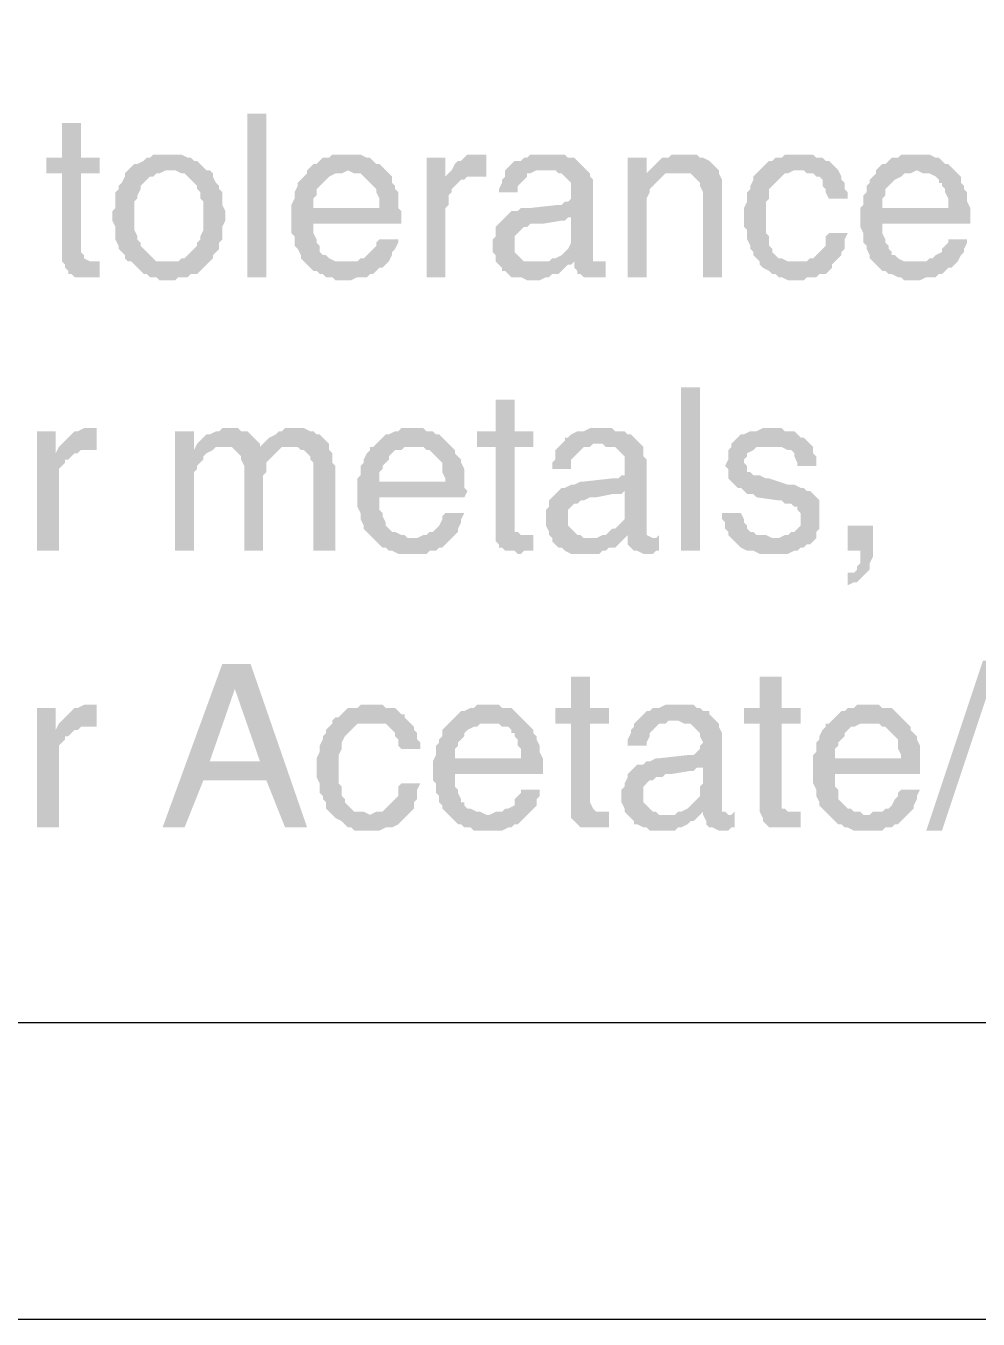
# Model space of a CAD drawing. Header units: millimetres. Extents: x 1186 to 2336, y 1181 to 1549.
# Drawn here: x 2249.7 to 2263.37, y 1251.84 to 1270.4 of the extents above; entities that cross this region are included whole.
import ezdxf

# ---------------------------------------------------------------- set-up
doc = ezdxf.new("R2010")
doc.units = ezdxf.units.MM

msp = doc.modelspace()

# ---------------------------------------------------------------- hatches: boundary and pattern name
at = {"transparency": 33554559}
for points in [[(2252.88168, 1266.79137), (2252.88168, 1269.13824), (2253.15248, 1269.13824), (2253.15248, 1266.79137)], [(2250.48968, 1269.00284), (2250.21889, 1269.00284), (2250.21889, 1268.50639), (2249.99322, 1268.50639), (2249.99322, 1268.28073), (2250.21889, 1268.28073), (2250.21889, 1267.01703), (2250.26402, 1266.9719), (2250.26402, 1266.92676), (2250.30915, 1266.88163), (2250.30915, 1266.8365), (2250.35428, 1266.8365), (2250.39941, 1266.79137), (2250.76047, 1266.79137), (2250.76047, 1267.01703), (2250.62508, 1267.01703), (2250.53481, 1267.06216), (2250.53481, 1267.10729), (2250.48968, 1267.15242), (2250.48968, 1268.28073), (2250.76047, 1268.28073), (2250.76047, 1268.50639), (2250.48968, 1268.50639)], [(2251.75338, 1268.55152), (2251.52772, 1268.55152), (2251.48259, 1268.50639), (2251.43745, 1268.50639), (2251.39232, 1268.46126), (2251.30206, 1268.41612), (2251.25693, 1268.41612), (2251.21179, 1268.37099), (2251.16666, 1268.32586), (2251.16666, 1268.32586), (2251.12153, 1268.28073), (2251.12153, 1268.2356), (2251.0764, 1268.14533), (2251.03126, 1268.1002), (2251.03126, 1268.05507), (2250.98613, 1268.00994), (2250.98613, 1267.78427), (2250.941, 1267.73914), (2250.941, 1267.64888), (2250.941, 1267.60375), (2250.98613, 1267.51348), (2250.98613, 1267.33295), (2251.03126, 1267.24269), (2251.03126, 1267.19756), (2251.0764, 1267.15242), (2251.12153, 1267.10729), (2251.12153, 1267.06216), (2251.16666, 1267.01703), (2251.75338, 1267.01703), (2251.57285, 1267.01703), (2251.52772, 1267.06216), (2251.48259, 1267.10729), (2251.43745, 1267.15242), (2251.39232, 1267.19756), (2251.34719, 1267.24269), (2251.34719, 1267.28782), (2251.30206, 1267.33295), (2251.30206, 1267.37808), (2251.25693, 1267.46835), (2251.25693, 1267.87454), (2251.30206, 1267.91967), (2251.30206, 1267.9648), (2251.34719, 1268.05507), (2251.34719, 1268.1002), (2251.39232, 1268.14533), (2251.43745, 1268.19046), (2251.48259, 1268.2356), (2251.52772, 1268.2356), (2251.57285, 1268.28073), (2251.61798, 1268.28073), (2251.70825, 1268.32586), (2252.29497, 1268.32586), (2252.24983, 1268.37099), (2252.2047, 1268.41612), (2252.15957, 1268.46126), (2252.11444, 1268.46126), (2252.0693, 1268.50639), (2252.02417, 1268.50639), (2251.93391, 1268.55152), (2251.84364, 1268.55152)], [(2254.32591, 1268.55152), (2254.10025, 1268.55152), (2254.05512, 1268.50639), (2253.96486, 1268.50639), (2253.91972, 1268.46126), (2253.87459, 1268.41612), (2253.82946, 1268.41612), (2253.78433, 1268.37099), (2253.7392, 1268.32586), (2254.32591, 1268.32586), (2254.41618, 1268.28073), (2254.50644, 1268.28073), (2254.55157, 1268.2356), (2254.59671, 1268.19046), (2254.64184, 1268.14533), (2254.64184, 1268.14533), (2254.68697, 1268.1002), (2254.7321, 1268.05507), (2254.7321, 1268.00994), (2254.77724, 1267.91967), (2254.77724, 1267.78427), (2253.51353, 1267.78427), (2253.51353, 1267.42322), (2253.55867, 1267.37808), (2253.55867, 1267.24269), (2253.6038, 1267.19756), (2253.64893, 1267.10729), (2253.64893, 1267.06216), (2253.69406, 1267.01703), (2253.7392, 1266.9719), (2253.7392, 1266.9719), (2253.78433, 1266.92676), (2253.82946, 1266.88163), (2253.87459, 1266.88163), (2253.91972, 1266.8365), (2253.96486, 1266.8365), (2254.00999, 1266.79137), (2254.10025, 1266.79137), (2254.14538, 1266.74623), (2254.37105, 1266.74623), (2254.46131, 1266.79137), (2254.59671, 1266.79137), (2254.64184, 1266.8365), (2254.68697, 1266.8365), (2254.7321, 1266.88163), (2254.77724, 1266.92676), (2254.82237, 1266.92676), (2254.8675, 1266.9719), (2254.32591, 1267.01703), (2254.14538, 1267.01703), (2254.05512, 1267.06216), (2254.00999, 1267.10729), (2253.96486, 1267.10729), (2253.91972, 1267.15242), (2253.91972, 1267.24269), (2253.87459, 1267.28782), (2253.87459, 1267.33295), (2253.82946, 1267.42322), (2253.82946, 1267.55861), (2255.09316, 1267.55861), (2255.09316, 1267.73914), (2255.04803, 1267.78427), (2255.04803, 1268.00994), (2255.0029, 1268.05507), (2255.0029, 1268.1002), (2254.95776, 1268.14533), (2254.95776, 1268.2356), (2254.91263, 1268.28073), (2254.8675, 1268.32586), (2254.82237, 1268.37099), (2254.77724, 1268.41612), (2254.7321, 1268.41612), (2254.68697, 1268.46126), (2254.64184, 1268.50639), (2254.59671, 1268.50639), (2254.50644, 1268.55152), (2254.41618, 1268.55152)], [(2255.72501, 1268.50639), (2255.45422, 1268.50639), (2255.45422, 1266.79137), (2255.72501, 1266.79137), (2255.72501, 1267.78427), (2255.77014, 1267.82941), (2255.77014, 1267.9648), (2255.81528, 1268.00994), (2255.81528, 1268.05507), (2255.86041, 1268.1002), (2255.90554, 1268.14533), (2255.95067, 1268.19046), (2255.9958, 1268.19046), (2255.72501, 1268.2356)], [(2256.22146, 1268.55152), (2256.04094, 1268.55152), (2255.9958, 1268.50639), (2255.95067, 1268.46126), (2255.90554, 1268.46126), (2255.86041, 1268.41612), (2255.81528, 1268.32586), (2255.81528, 1268.32586), (2255.77014, 1268.28073), (2256.22146, 1268.2356), (2256.31173, 1268.2356), (2256.31173, 1268.55152), (2256.2666, 1268.55152)], [(2257.21437, 1268.55152), (2256.94358, 1268.55152), (2256.89845, 1268.50639), (2256.85332, 1268.50639), (2256.80818, 1268.46126), (2256.71792, 1268.46126), (2256.67279, 1268.41612), (2256.67279, 1268.41612), (2256.62765, 1268.37099), (2256.58252, 1268.32586), (2256.58252, 1268.2356), (2256.53739, 1268.19046), (2256.53739, 1268.14533), (2256.49226, 1268.05507), (2256.49226, 1268.00994), (2256.76305, 1268.00994), (2256.76305, 1268.1002), (2256.80818, 1268.14533), (2256.85332, 1268.19046), (2256.89845, 1268.2356), (2256.89845, 1268.28073), (2256.94358, 1268.28073), (2257.03384, 1268.32586), (2257.75596, 1268.32586), (2257.71083, 1268.37099), (2257.66569, 1268.41612), (2257.62056, 1268.46126), (2257.57543, 1268.50639), (2257.48517, 1268.50639), (2257.44003, 1268.55152), (2257.2595, 1268.55152)], [(2258.61347, 1268.50639), (2258.34268, 1268.50639), (2258.34268, 1266.79137), (2258.61347, 1266.79137), (2258.61347, 1267.73914), (2258.61347, 1267.91967), (2258.6586, 1268.00994), (2258.6586, 1268.05507), (2258.70373, 1268.1002), (2258.74887, 1268.14533), (2258.74887, 1268.14533), (2258.794, 1268.19046), (2258.83913, 1268.2356), (2258.61347, 1268.28073)], [(2259.10992, 1268.55152), (2258.97453, 1268.55152), (2258.92939, 1268.50639), (2258.83913, 1268.50639), (2258.794, 1268.46126), (2258.74887, 1268.41612), (2258.70373, 1268.37099), (2258.6586, 1268.32586), (2258.61347, 1268.28073), (2258.83913, 1268.2356), (2258.88426, 1268.28073), (2259.06479, 1268.28073), (2259.65151, 1268.32586), (2259.60638, 1268.37099), (2259.56125, 1268.41612), (2259.56125, 1268.41612), (2259.51611, 1268.46126), (2259.42585, 1268.50639), (2259.38072, 1268.50639), (2259.33558, 1268.55152), (2259.20019, 1268.55152)], [(2260.77981, 1268.55152), (2260.59929, 1268.55152), (2260.55415, 1268.50639), (2260.46389, 1268.50639), (2260.41876, 1268.46126), (2260.37362, 1268.46126), (2260.32849, 1268.41612), (2260.28336, 1268.37099), (2260.23823, 1268.32586), (2260.87008, 1268.32586), (2260.91521, 1268.28073), (2261.00547, 1268.28073), (2261.05061, 1268.2356), (2261.09574, 1268.2356), (2261.14087, 1268.19046), (2261.14087, 1268.1002), (2261.186, 1268.05507), (2261.186, 1268.00994), (2261.23114, 1267.91967), (2261.50193, 1267.91967), (2261.50193, 1268.00994), (2261.4568, 1268.05507), (2261.4568, 1268.14533), (2261.41166, 1268.19046), (2261.41166, 1268.2356), (2261.36653, 1268.32586), (2261.3214, 1268.37099), (2261.27627, 1268.41612), (2261.27627, 1268.41612), (2261.23114, 1268.46126), (2261.186, 1268.46126), (2261.14087, 1268.50639), (2261.05061, 1268.50639), (2261.00547, 1268.55152), (2260.87008, 1268.55152)], [(2262.49484, 1268.55152), (2262.26918, 1268.55152), (2262.22404, 1268.50639), (2262.13378, 1268.50639), (2262.08865, 1268.46126), (2262.04351, 1268.41612), (2261.99838, 1268.41612), (2261.95325, 1268.37099), (2261.90812, 1268.32586), (2262.49484, 1268.32586), (2262.5851, 1268.28073), (2262.67537, 1268.28073), (2262.76563, 1268.2356), (2262.81076, 1268.19046), (2262.81076, 1268.14533), (2262.85589, 1268.14533), (2262.85589, 1268.1002), (2262.90103, 1268.05507), (2262.90103, 1268.00994), (2262.94616, 1267.91967), (2262.94616, 1267.78427), (2261.68246, 1267.78427), (2261.68246, 1267.51348), (2261.72759, 1267.42322), (2261.72759, 1267.28782), (2261.77272, 1267.24269), (2261.77272, 1267.19756), (2261.81785, 1267.10729), (2261.81785, 1267.06216), (2261.86299, 1267.01703), (2261.90812, 1266.9719), (2261.90812, 1266.9719), (2261.95325, 1266.92676), (2261.99838, 1266.88163), (2262.04351, 1266.88163), (2262.08865, 1266.8365), (2262.13378, 1266.8365), (2262.22404, 1266.79137), (2262.26918, 1266.79137), (2262.31431, 1266.74623), (2262.53997, 1266.74623), (2262.63023, 1266.79137), (2262.76563, 1266.79137), (2262.81076, 1266.8365), (2262.85589, 1266.8365), (2262.90103, 1266.88163), (2262.94616, 1266.92676), (2262.99129, 1266.92676), (2263.03642, 1266.9719), (2262.49484, 1267.01703), (2262.31431, 1267.01703), (2262.22404, 1267.06216), (2262.17891, 1267.10729), (2262.13378, 1267.10729), (2262.13378, 1267.15242), (2262.08865, 1267.19756), (2262.08865, 1267.24269), (2262.04351, 1267.28782), (2262.04351, 1267.33295), (2261.99838, 1267.42322), (2261.99838, 1267.55861), (2263.26208, 1267.55861), (2263.26208, 1267.78427), (2263.21695, 1267.87454), (2263.21695, 1268.00994), (2263.17182, 1268.05507), (2263.17182, 1268.1002), (2263.12669, 1268.14533), (2263.12669, 1268.2356), (2263.08155, 1268.28073), (2263.03642, 1268.32586), (2262.99129, 1268.37099), (2262.94616, 1268.41612), (2262.90103, 1268.41612), (2262.85589, 1268.46126), (2262.81076, 1268.50639), (2262.76563, 1268.50639), (2262.67537, 1268.55152), (2262.5851, 1268.55152)], [(2252.29497, 1268.32586), (2251.75338, 1268.32586), (2251.84364, 1268.32586), (2251.93391, 1268.28073), (2251.97904, 1268.28073), (2252.02417, 1268.2356), (2252.0693, 1268.19046), (2252.11444, 1268.14533), (2252.15957, 1268.1002), (2252.15957, 1268.05507), (2252.2047, 1268.00994), (2252.2047, 1267.91967), (2252.24983, 1267.87454), (2252.24983, 1267.46835), (2252.2047, 1267.37808), (2252.2047, 1267.33295), (2252.15957, 1267.28782), (2252.15957, 1267.24269), (2252.11444, 1267.19756), (2252.0693, 1267.15242), (2252.02417, 1267.10729), (2251.97904, 1267.06216), (2251.93391, 1267.06216), (2251.88878, 1267.01703), (2251.21179, 1267.01703), (2251.25693, 1266.9719), (2251.30206, 1266.92676), (2251.34719, 1266.88163), (2251.39232, 1266.8365), (2251.43745, 1266.8365), (2251.48259, 1266.79137), (2251.57285, 1266.79137), (2251.61798, 1266.74623), (2251.84364, 1266.74623), (2251.88878, 1266.79137), (2252.02417, 1266.79137), (2252.0693, 1266.8365), (2252.15957, 1266.8365), (2252.2047, 1266.88163), (2252.24983, 1266.92676), (2252.29497, 1266.9719), (2252.3401, 1267.01703), (2252.3401, 1267.01703), (2252.38523, 1267.06216), (2252.38523, 1267.10729), (2252.43036, 1267.15242), (2252.47549, 1267.19756), (2252.47549, 1267.28782), (2252.52063, 1267.33295), (2252.52063, 1267.51348), (2252.56576, 1267.60375), (2252.56576, 1267.64888), (2252.56576, 1267.73914), (2252.52063, 1267.82941), (2252.52063, 1268.00994), (2252.47549, 1268.05507), (2252.47549, 1268.1002), (2252.43036, 1268.14533), (2252.38523, 1268.2356), (2252.38523, 1268.28073), (2252.3401, 1268.32586)], [(2253.7392, 1268.32586), (2253.7392, 1268.28073), (2253.69406, 1268.2356), (2253.64893, 1268.19046), (2253.6038, 1268.14533), (2253.6038, 1268.1002), (2253.55867, 1268.00994), (2253.55867, 1267.91967), (2253.51353, 1267.82941), (2253.51353, 1267.78427), (2253.82946, 1267.78427), (2253.82946, 1267.91967), (2253.87459, 1267.9648), (2253.87459, 1268.05507), (2253.91972, 1268.1002), (2253.96486, 1268.14533), (2253.96486, 1268.14533), (2254.00999, 1268.19046), (2254.05512, 1268.2356), (2254.14538, 1268.28073), (2254.23565, 1268.28073), (2254.32591, 1268.32586)], [(2255.77014, 1268.28073), (2255.72501, 1268.2356), (2255.9958, 1268.19046), (2256.04094, 1268.2356), (2256.22146, 1268.2356)], [(2257.75596, 1268.32586), (2257.16924, 1268.32586), (2257.30464, 1268.32586), (2257.34977, 1268.28073), (2257.3949, 1268.28073), (2257.44003, 1268.2356), (2257.48517, 1268.19046), (2257.5303, 1268.14533), (2257.5303, 1267.91967), (2257.48517, 1267.87454), (2257.44003, 1267.87454), (2257.3949, 1267.82941), (2257.34977, 1267.82941), (2256.94358, 1267.78427), (2256.80818, 1267.78427), (2256.76305, 1267.73914), (2256.67279, 1267.73914), (2256.62765, 1267.69401), (2257.5303, 1267.64888), (2257.5303, 1267.37808), (2257.5303, 1267.28782), (2257.48517, 1267.19756), (2257.44003, 1267.15242), (2257.3949, 1267.10729), (2257.3949, 1267.10729), (2257.30464, 1267.06216), (2257.2595, 1267.06216), (2257.21437, 1267.01703), (2257.03384, 1267.01703), (2256.49226, 1266.9719), (2256.53739, 1266.92676), (2256.53739, 1266.88163), (2256.58252, 1266.88163), (2256.62765, 1266.8365), (2256.67279, 1266.79137), (2256.80818, 1266.79137), (2256.89845, 1266.74623), (2257.07898, 1266.74623), (2257.16924, 1266.79137), (2257.21437, 1266.79137), (2257.2595, 1266.8365), (2257.34977, 1266.8365), (2257.3949, 1266.88163), (2257.44003, 1266.92676), (2257.48517, 1266.9719), (2257.5303, 1266.9719), (2257.57543, 1267.01703), (2257.84622, 1267.01703), (2257.84622, 1268.19046), (2257.80109, 1268.2356), (2257.80109, 1268.28073)], [(2259.65151, 1268.32586), (2259.06479, 1268.28073), (2259.24532, 1268.28073), (2259.29045, 1268.2356), (2259.33558, 1268.19046), (2259.33558, 1268.19046), (2259.38072, 1268.14533), (2259.38072, 1268.1002), (2259.42585, 1268.00994), (2259.42585, 1266.79137), (2259.69664, 1266.79137), (2259.69664, 1268.19046), (2259.65151, 1268.28073)], [(2260.23823, 1268.32586), (2260.1931, 1268.28073), (2260.14796, 1268.2356), (2260.14796, 1268.19046), (2260.10283, 1268.1002), (2260.10283, 1268.05507), (2260.0577, 1268.00994), (2260.0577, 1267.87454), (2260.01257, 1267.78427), (2260.01257, 1267.51348), (2260.0577, 1267.46835), (2260.0577, 1267.33295), (2260.10283, 1267.24269), (2260.10283, 1267.19756), (2260.14796, 1267.15242), (2260.14796, 1267.10729), (2260.1931, 1267.06216), (2260.23823, 1267.01703), (2260.77981, 1267.01703), (2260.64442, 1267.01703), (2260.55415, 1267.06216), (2260.50902, 1267.06216), (2260.46389, 1267.10729), (2260.41876, 1267.15242), (2260.41876, 1267.19756), (2260.37362, 1267.24269), (2260.37362, 1267.37808), (2260.32849, 1267.42322), (2260.32849, 1267.87454), (2260.37362, 1267.91967), (2260.37362, 1268.05507), (2260.41876, 1268.1002), (2260.46389, 1268.14533), (2260.46389, 1268.14533), (2260.50902, 1268.19046), (2260.55415, 1268.2356), (2260.59929, 1268.28073), (2260.64442, 1268.28073), (2260.73468, 1268.32586), (2260.77981, 1268.32586)], [(2261.90812, 1268.32586), (2261.90812, 1268.28073), (2261.86299, 1268.2356), (2261.81785, 1268.19046), (2261.81785, 1268.14533), (2261.77272, 1268.1002), (2261.77272, 1268.00994), (2261.72759, 1267.9648), (2261.72759, 1267.82941), (2261.68246, 1267.78427), (2261.99838, 1267.78427), (2261.99838, 1267.91967), (2262.04351, 1267.9648), (2262.04351, 1268.05507), (2262.08865, 1268.1002), (2262.13378, 1268.14533), (2262.13378, 1268.14533), (2262.17891, 1268.19046), (2262.26918, 1268.2356), (2262.31431, 1268.28073), (2262.40457, 1268.28073), (2262.49484, 1268.32586)], [(2256.62765, 1267.69401), (2256.58252, 1267.64888), (2256.53739, 1267.60375), (2256.53739, 1267.60375), (2256.49226, 1267.55861), (2256.44713, 1267.51348), (2256.44713, 1267.37808), (2256.40199, 1267.33295), (2256.40199, 1267.24269), (2256.40199, 1267.15242), (2256.44713, 1267.10729), (2256.44713, 1267.01703), (2256.49226, 1266.9719), (2257.03384, 1267.01703), (2256.85332, 1267.01703), (2256.80818, 1267.06216), (2256.76305, 1267.10729), (2256.71792, 1267.15242), (2256.71792, 1267.37808), (2256.76305, 1267.42322), (2256.80818, 1267.46835), (2256.85332, 1267.51348), (2256.89845, 1267.51348), (2256.94358, 1267.55861), (2257.12411, 1267.55861), (2257.3949, 1267.60375), (2257.44003, 1267.60375), (2257.48517, 1267.64888), (2257.5303, 1267.64888)], [(2255.04803, 1267.33295), (2254.77724, 1267.33295), (2254.7321, 1267.28782), (2254.7321, 1267.24269), (2254.68697, 1267.19756), (2254.64184, 1267.15242), (2254.59671, 1267.10729), (2254.55157, 1267.06216), (2254.50644, 1267.06216), (2254.46131, 1267.01703), (2254.32591, 1267.01703), (2254.8675, 1266.9719), (2254.91263, 1267.01703), (2254.95776, 1267.10729), (2254.95776, 1267.15242), (2255.0029, 1267.19756), (2255.04803, 1267.28782)], [(2261.50193, 1267.42322), (2261.23114, 1267.42322), (2261.186, 1267.37808), (2261.186, 1267.24269), (2261.14087, 1267.19756), (2261.09574, 1267.15242), (2261.05061, 1267.10729), (2261.00547, 1267.06216), (2260.96034, 1267.06216), (2260.91521, 1267.01703), (2260.23823, 1267.01703), (2260.23823, 1266.9719), (2260.28336, 1266.92676), (2260.37362, 1266.88163), (2260.41876, 1266.8365), (2260.46389, 1266.8365), (2260.50902, 1266.79137), (2260.55415, 1266.79137), (2260.64442, 1266.74623), (2260.87008, 1266.74623), (2260.91521, 1266.79137), (2261.05061, 1266.79137), (2261.09574, 1266.8365), (2261.186, 1266.8365), (2261.23114, 1266.88163), (2261.27627, 1266.92676), (2261.27627, 1266.9719), (2261.3214, 1267.01703), (2261.36653, 1267.06216), (2261.41166, 1267.10729), (2261.41166, 1267.15242), (2261.4568, 1267.19756), (2261.4568, 1267.33295)], [(2263.21695, 1267.33295), (2262.94616, 1267.33295), (2262.94616, 1267.28782), (2262.90103, 1267.24269), (2262.85589, 1267.19756), (2262.85589, 1267.15242), (2262.76563, 1267.10729), (2262.7205, 1267.06216), (2262.67537, 1267.06216), (2262.63023, 1267.01703), (2262.49484, 1267.01703), (2263.03642, 1266.9719), (2263.08155, 1267.01703), (2263.12669, 1267.10729), (2263.17182, 1267.15242), (2263.17182, 1267.19756), (2263.21695, 1267.28782)], [(2258.02675, 1267.01703), (2257.93649, 1267.01703), (2257.57543, 1266.9719), (2257.57543, 1266.92676), (2257.62056, 1266.88163), (2257.62056, 1266.8365), (2257.66569, 1266.8365), (2257.71083, 1266.79137), (2258.02675, 1266.79137)], [(2257.84622, 1267.01703), (2257.57543, 1267.01703), (2257.57543, 1266.9719), (2257.93649, 1267.01703), (2257.93649, 1267.01703)], [(2259.10992, 1262.86487), (2259.10992, 1265.21174), (2259.38072, 1265.21174), (2259.38072, 1262.86487)], [(2256.71792, 1265.03121), (2256.44713, 1265.03121), (2256.44713, 1264.57989), (2256.17633, 1264.57989), (2256.17633, 1264.35423), (2256.44713, 1264.35423), (2256.44713, 1263.00026), (2256.49226, 1262.95513), (2256.49226, 1262.91), (2256.53739, 1262.91), (2256.58252, 1262.86487), (2256.71792, 1262.86487), (2256.76305, 1262.81974), (2256.80818, 1262.81974), (2256.85332, 1262.86487), (2256.98871, 1262.86487), (2256.98871, 1263.09053), (2256.80818, 1263.09053), (2256.76305, 1263.13566), (2256.71792, 1263.13566), (2256.71792, 1264.35423), (2256.98871, 1264.35423), (2256.98871, 1264.57989), (2256.71792, 1264.57989)], [(2250.12862, 1264.57989), (2249.85783, 1264.57989), (2249.85783, 1262.86487), (2250.17375, 1262.86487), (2250.17375, 1264.0383), (2250.21889, 1264.08344), (2250.26402, 1264.12857), (2250.26402, 1264.1737), (2250.30915, 1264.1737), (2250.35428, 1264.21883), (2250.39941, 1264.26396), (2250.12862, 1264.26396)], [(2250.62508, 1264.62502), (2250.53481, 1264.62502), (2250.44455, 1264.57989), (2250.39941, 1264.57989), (2250.35428, 1264.53476), (2250.30915, 1264.48963), (2250.26402, 1264.44449), (2250.21889, 1264.39936), (2250.21889, 1264.39936), (2250.17375, 1264.35423), (2250.62508, 1264.3091), (2250.71534, 1264.3091), (2250.71534, 1264.62502), (2250.67021, 1264.62502)], [(2252.11444, 1264.57989), (2251.84364, 1264.57989), (2251.84364, 1262.86487), (2252.11444, 1262.86487), (2252.11444, 1263.99317), (2252.15957, 1264.0383), (2252.15957, 1264.08344), (2252.2047, 1264.12857), (2252.24983, 1264.1737), (2252.24983, 1264.21883), (2252.29497, 1264.26396), (2252.38523, 1264.3091), (2252.11444, 1264.3091)], [(2252.61089, 1264.62502), (2252.52063, 1264.62502), (2252.47549, 1264.57989), (2252.43036, 1264.57989), (2252.3401, 1264.53476), (2252.29497, 1264.53476), (2252.24983, 1264.48963), (2252.2047, 1264.44449), (2252.15957, 1264.39936), (2252.11444, 1264.3091), (2252.38523, 1264.3091), (2252.43036, 1264.35423), (2252.56576, 1264.35423), (2253.06221, 1264.39936), (2253.01708, 1264.44449), (2252.97195, 1264.48963), (2252.97195, 1264.48963), (2252.92682, 1264.53476), (2252.88168, 1264.57989), (2252.79142, 1264.57989), (2252.74629, 1264.62502), (2252.70116, 1264.62502)], [(2253.55867, 1264.62502), (2253.42327, 1264.62502), (2253.37814, 1264.57989), (2253.33301, 1264.57989), (2253.28787, 1264.53476), (2253.19761, 1264.48963), (2253.15248, 1264.44449), (2253.10734, 1264.39936), (2253.06221, 1264.35423), (2252.65602, 1264.35423), (2252.70116, 1264.3091), (2252.74629, 1264.26396), (2252.74629, 1264.26396), (2252.79142, 1264.21883), (2252.79142, 1264.1737), (2252.83655, 1264.08344), (2252.83655, 1262.86487), (2253.10734, 1262.86487), (2253.10734, 1263.94804), (2253.15248, 1263.99317), (2253.15248, 1264.12857), (2253.19761, 1264.1737), (2253.24274, 1264.21883), (2253.24274, 1264.21883), (2253.28787, 1264.26396), (2253.33301, 1264.3091), (2253.37814, 1264.35423), (2253.51353, 1264.35423), (2254.05512, 1264.39936), (2254.00999, 1264.44449), (2253.96486, 1264.48963), (2253.96486, 1264.48963), (2253.91972, 1264.53476), (2253.87459, 1264.53476), (2253.82946, 1264.57989), (2253.78433, 1264.57989), (2253.69406, 1264.62502), (2253.64893, 1264.62502)], [(2255.27369, 1264.62502), (2255.09316, 1264.62502), (2255.04803, 1264.57989), (2255.0029, 1264.57989), (2254.91263, 1264.53476), (2254.8675, 1264.53476), (2254.82237, 1264.48963), (2254.77724, 1264.44449), (2254.7321, 1264.39936), (2254.68697, 1264.35423), (2255.40909, 1264.35423), (2255.45422, 1264.3091), (2255.49935, 1264.3091), (2255.54448, 1264.26396), (2255.58961, 1264.21883), (2255.58961, 1264.21883), (2255.63475, 1264.1737), (2255.67988, 1264.12857), (2255.67988, 1263.99317), (2255.72501, 1263.90291), (2255.72501, 1263.85778), (2254.77724, 1263.85778), (2254.46131, 1263.81264), (2254.46131, 1263.49672), (2254.50644, 1263.40645), (2254.50644, 1263.31619), (2254.55157, 1263.22592), (2254.55157, 1263.18079), (2254.59671, 1263.13566), (2254.64184, 1263.09053), (2254.68697, 1263.0454), (2254.68697, 1263.0454), (2254.7321, 1263.00026), (2254.77724, 1262.95513), (2254.82237, 1262.91), (2254.8675, 1262.91), (2254.91263, 1262.86487), (2254.95776, 1262.86487), (2255.04803, 1262.81974), (2255.45422, 1262.81974), (2255.49935, 1262.86487), (2255.58961, 1262.86487), (2255.63475, 1262.91), (2255.67988, 1262.91), (2255.72501, 1262.95513), (2255.77014, 1263.00026), (2255.81528, 1263.0454), (2255.18342, 1263.0454), (2255.13829, 1263.09053), (2255.09316, 1263.09053), (2255.0029, 1263.13566), (2254.95776, 1263.13566), (2254.91263, 1263.18079), (2254.8675, 1263.22592), (2254.8675, 1263.27106), (2254.82237, 1263.36132), (2254.82237, 1263.40645), (2254.77724, 1263.45159), (2254.77724, 1263.63211), (2255.9958, 1263.63211), (2256.04094, 1263.72238), (2255.9958, 1263.76751), (2255.9958, 1264.0383), (2255.95067, 1264.12857), (2255.95067, 1264.1737), (2255.90554, 1264.21883), (2255.86041, 1264.26396), (2255.86041, 1264.3091), (2255.81528, 1264.35423), (2255.77014, 1264.39936), (2255.72501, 1264.44449), (2255.67988, 1264.48963), (2255.63475, 1264.53476), (2255.58961, 1264.53476), (2255.54448, 1264.57989), (2255.45422, 1264.57989), (2255.40909, 1264.62502), (2255.31882, 1264.62502)], [(2257.98162, 1264.62502), (2257.80109, 1264.62502), (2257.71083, 1264.57989), (2257.62056, 1264.57989), (2257.5303, 1264.53476), (2257.48517, 1264.48963), (2257.44003, 1264.48963), (2257.44003, 1264.44449), (2257.3949, 1264.39936), (2257.34977, 1264.35423), (2257.30464, 1264.3091), (2257.30464, 1264.1737), (2257.2595, 1264.12857), (2257.2595, 1264.0383), (2257.5303, 1264.0383), (2257.5303, 1264.1737), (2257.57543, 1264.21883), (2257.62056, 1264.26396), (2257.66569, 1264.3091), (2257.66569, 1264.3091), (2257.71083, 1264.35423), (2257.80109, 1264.35423), (2257.84622, 1264.39936), (2258.52321, 1264.39936), (2258.47807, 1264.44449), (2258.43294, 1264.48963), (2258.38781, 1264.53476), (2258.34268, 1264.53476), (2258.29754, 1264.57989), (2258.16215, 1264.57989), (2258.11702, 1264.62502), (2258.02675, 1264.62502)], [(2260.41876, 1264.62502), (2260.28336, 1264.62502), (2260.1931, 1264.57989), (2260.10283, 1264.57989), (2260.01257, 1264.53476), (2259.96743, 1264.53476), (2259.9223, 1264.48963), (2259.87717, 1264.44449), (2259.83204, 1264.39936), (2259.83204, 1264.35423), (2259.78691, 1264.3091), (2259.78691, 1264.1737), (2259.74177, 1264.08344), (2259.78691, 1264.0383), (2259.78691, 1263.90291), (2259.83204, 1263.85778), (2259.87717, 1263.81264), (2259.9223, 1263.76751), (2259.96743, 1263.76751), (2260.01257, 1263.72238), (2260.0577, 1263.67725), (2260.14796, 1263.67725), (2260.1931, 1263.63211), (2260.50902, 1263.58698), (2260.55415, 1263.58698), (2260.59929, 1263.54185), (2260.68955, 1263.54185), (2260.73468, 1263.49672), (2260.77981, 1263.49672), (2260.77981, 1263.45159), (2260.82495, 1263.40645), (2260.82495, 1263.22592), (2260.77981, 1263.18079), (2260.73468, 1263.13566), (2260.68955, 1263.13566), (2260.64442, 1263.09053), (2260.59929, 1263.09053), (2260.50902, 1263.0454), (2259.83204, 1263.0454), (2259.87717, 1263.00026), (2259.9223, 1262.95513), (2259.9223, 1262.95513), (2259.96743, 1262.91), (2260.0577, 1262.86487), (2260.14796, 1262.86487), (2260.23823, 1262.81974), (2260.64442, 1262.81974), (2260.73468, 1262.86487), (2260.77981, 1262.86487), (2260.82495, 1262.91), (2260.87008, 1262.91), (2260.91521, 1262.95513), (2260.96034, 1262.95513), (2261.00547, 1263.00026), (2261.05061, 1263.0454), (2261.05061, 1263.13566), (2261.09574, 1263.18079), (2261.09574, 1263.36132), (2261.09574, 1263.58698), (2261.05061, 1263.63211), (2261.00547, 1263.67725), (2261.00547, 1263.67725), (2260.96034, 1263.72238), (2260.91521, 1263.72238), (2260.87008, 1263.76751), (2260.82495, 1263.76751), (2260.73468, 1263.81264), (2260.64442, 1263.81264), (2260.37362, 1263.90291), (2260.32849, 1263.90291), (2260.23823, 1263.94804), (2260.14796, 1263.94804), (2260.10283, 1263.99317), (2260.0577, 1263.99317), (2260.0577, 1264.08344), (2260.01257, 1264.12857), (2260.01257, 1264.1737), (2260.0577, 1264.21883), (2260.0577, 1264.26396), (2260.14796, 1264.3091), (2260.14796, 1264.3091), (2260.1931, 1264.35423), (2260.41876, 1264.35423), (2260.96034, 1264.39936), (2260.91521, 1264.44449), (2260.87008, 1264.48963), (2260.82495, 1264.48963), (2260.77981, 1264.53476), (2260.73468, 1264.57989), (2260.59929, 1264.57989), (2260.55415, 1264.62502), (2260.46389, 1264.62502)], [(2250.17375, 1264.35423), (2250.12862, 1264.26396), (2250.44455, 1264.26396), (2250.48968, 1264.3091), (2250.62508, 1264.3091)], [(2254.05512, 1264.39936), (2253.51353, 1264.35423), (2253.6038, 1264.35423), (2253.64893, 1264.3091), (2253.69406, 1264.3091), (2253.7392, 1264.26396), (2253.78433, 1264.21883), (2253.78433, 1264.1737), (2253.82946, 1264.12857), (2253.82946, 1262.86487), (2254.14538, 1262.86487), (2254.14538, 1264.08344), (2254.10025, 1264.12857), (2254.10025, 1264.26396), (2254.05512, 1264.3091)], [(2254.68697, 1264.35423), (2254.64184, 1264.35423), (2254.64184, 1264.3091), (2254.59671, 1264.26396), (2254.55157, 1264.1737), (2254.55157, 1264.12857), (2254.50644, 1264.08344), (2254.50644, 1263.94804), (2254.46131, 1263.90291), (2254.46131, 1263.81264), (2254.77724, 1263.85778), (2254.77724, 1263.99317), (2254.82237, 1264.0383), (2254.82237, 1264.08344), (2254.8675, 1264.12857), (2254.91263, 1264.1737), (2254.91263, 1264.21883), (2254.95776, 1264.26396), (2255.0029, 1264.3091), (2255.09316, 1264.3091), (2255.13829, 1264.35423), (2255.27369, 1264.35423)], [(2258.52321, 1264.39936), (2257.93649, 1264.39936), (2257.98162, 1264.39936), (2258.02675, 1264.35423), (2258.16215, 1264.35423), (2258.20728, 1264.3091), (2258.25241, 1264.26396), (2258.29754, 1264.21883), (2258.29754, 1264.08344), (2258.29754, 1263.94804), (2258.25241, 1263.94804), (2258.20728, 1263.90291), (2258.11702, 1263.90291), (2257.71083, 1263.85778), (2257.66569, 1263.85778), (2257.57543, 1263.81264), (2257.5303, 1263.81264), (2257.44003, 1263.76751), (2257.3949, 1263.76751), (2258.29754, 1263.72238), (2258.29754, 1263.45159), (2258.29754, 1263.31619), (2258.25241, 1263.27106), (2258.20728, 1263.22592), (2258.16215, 1263.18079), (2258.11702, 1263.18079), (2258.07188, 1263.13566), (2258.02675, 1263.09053), (2257.98162, 1263.09053), (2257.89135, 1263.0454), (2257.2595, 1263.0454), (2257.2595, 1263.00026), (2257.30464, 1262.95513), (2257.34977, 1262.91), (2257.3949, 1262.91), (2257.44003, 1262.86487), (2257.5303, 1262.81974), (2257.93649, 1262.81974), (2257.98162, 1262.86487), (2258.02675, 1262.86487), (2258.07188, 1262.91), (2258.16215, 1262.91), (2258.20728, 1262.95513), (2258.25241, 1263.00026), (2258.29754, 1263.0454), (2258.34268, 1263.09053), (2258.61347, 1263.09053), (2258.61347, 1264.1737), (2258.56834, 1264.21883), (2258.56834, 1264.35423)], [(2260.96034, 1264.39936), (2260.41876, 1264.35423), (2260.55415, 1264.35423), (2260.64442, 1264.3091), (2260.68955, 1264.3091), (2260.73468, 1264.26396), (2260.73468, 1264.21883), (2260.77981, 1264.12857), (2260.77981, 1264.08344), (2261.05061, 1264.08344), (2261.05061, 1264.21883), (2261.00547, 1264.26396), (2261.00547, 1264.35423)], [(2257.3949, 1263.76751), (2257.34977, 1263.72238), (2257.30464, 1263.67725), (2257.30464, 1263.67725), (2257.2595, 1263.63211), (2257.21437, 1263.58698), (2257.21437, 1263.49672), (2257.16924, 1263.45159), (2257.16924, 1263.22592), (2257.21437, 1263.13566), (2257.21437, 1263.09053), (2257.2595, 1263.0454), (2257.75596, 1263.0454), (2257.71083, 1263.0454), (2257.66569, 1263.09053), (2257.62056, 1263.09053), (2257.57543, 1263.13566), (2257.5303, 1263.18079), (2257.48517, 1263.22592), (2257.48517, 1263.36132), (2257.48517, 1263.45159), (2257.5303, 1263.49672), (2257.57543, 1263.54185), (2257.62056, 1263.54185), (2257.66569, 1263.58698), (2257.71083, 1263.58698), (2257.80109, 1263.63211), (2257.89135, 1263.63211), (2258.11702, 1263.67725), (2258.25241, 1263.67725), (2258.29754, 1263.72238)], [(2255.9958, 1263.40645), (2255.72501, 1263.40645), (2255.67988, 1263.36132), (2255.67988, 1263.31619), (2255.63475, 1263.22592), (2255.58961, 1263.18079), (2255.54448, 1263.13566), (2255.49935, 1263.13566), (2255.45422, 1263.09053), (2255.40909, 1263.09053), (2255.31882, 1263.0454), (2255.27369, 1263.0454), (2255.81528, 1263.0454), (2255.86041, 1263.09053), (2255.90554, 1263.13566), (2255.90554, 1263.18079), (2255.95067, 1263.27106), (2255.95067, 1263.31619)], [(2259.96743, 1263.40645), (2259.69664, 1263.40645), (2259.69664, 1263.31619), (2259.74177, 1263.27106), (2259.74177, 1263.18079), (2259.78691, 1263.13566), (2259.78691, 1263.09053), (2259.83204, 1263.0454), (2260.41876, 1263.0454), (2260.32849, 1263.09053), (2260.1931, 1263.09053), (2260.14796, 1263.13566), (2260.10283, 1263.13566), (2260.0577, 1263.18079), (2260.0577, 1263.22592), (2260.01257, 1263.27106), (2260.01257, 1263.31619)], [(2261.86299, 1263.22592), (2261.50193, 1263.22592), (2261.50193, 1262.86487), (2261.68246, 1262.86487), (2261.68246, 1262.68434), (2261.63733, 1262.63921), (2261.63733, 1262.59407), (2261.59219, 1262.54894), (2261.50193, 1262.54894), (2261.50193, 1262.36841), (2261.50193, 1262.36841), (2261.59219, 1262.41355), (2261.63733, 1262.41355), (2261.68246, 1262.45868), (2261.72759, 1262.50381), (2261.77272, 1262.54894), (2261.81785, 1262.59407), (2261.81785, 1262.68434), (2261.86299, 1262.7746), (2261.86299, 1262.91)], [(2258.794, 1263.09053), (2258.74887, 1263.0454), (2258.34268, 1263.0454), (2258.34268, 1262.95513), (2258.38781, 1262.91), (2258.38781, 1262.91), (2258.43294, 1262.86487), (2258.47807, 1262.86487), (2258.56834, 1262.81974), (2258.70373, 1262.81974), (2258.74887, 1262.86487), (2258.794, 1262.86487)], [(2258.61347, 1263.09053), (2258.34268, 1263.09053), (2258.34268, 1263.0454), (2258.70373, 1263.0454)], [(2252.92682, 1261.24011), (2252.52063, 1261.24011), (2251.66312, 1258.89324), (2251.97904, 1258.89324), (2252.24983, 1259.57022), (2253.15248, 1259.57022), (2252.3401, 1259.84101), (2252.70116, 1260.87905)], [(2252.92682, 1261.24011), (2252.70116, 1260.87905), (2253.06221, 1259.84101), (2252.3401, 1259.84101), (2253.15248, 1259.57022), (2253.42327, 1258.89324), (2253.7392, 1258.89324)], [(2263.66827, 1261.28524), (2262.85589, 1258.8481), (2262.63023, 1258.8481), (2263.44261, 1261.28524)], [(2257.80109, 1261.05958), (2257.5303, 1261.05958), (2257.5303, 1260.60826), (2257.30464, 1260.60826), (2257.30464, 1260.3826), (2257.5303, 1260.3826), (2257.5303, 1259.02863), (2257.57543, 1258.9835), (2257.62056, 1258.93837), (2257.62056, 1258.93837), (2257.66569, 1258.89324), (2258.07188, 1258.89324), (2258.07188, 1259.1189), (2257.89135, 1259.1189), (2257.84622, 1259.16403), (2257.84622, 1259.16403), (2257.80109, 1259.25429), (2257.80109, 1260.3826), (2258.07188, 1260.3826), (2258.07188, 1260.60826), (2257.80109, 1260.60826)], [(2260.55415, 1261.05958), (2260.23823, 1261.05958), (2260.23823, 1260.60826), (2260.01257, 1260.60826), (2260.01257, 1260.3826), (2260.23823, 1260.3826), (2260.23823, 1259.1189), (2260.28336, 1259.02863), (2260.28336, 1258.9835), (2260.32849, 1258.93837), (2260.32849, 1258.93837), (2260.37362, 1258.89324), (2260.82495, 1258.89324), (2260.82495, 1259.1189), (2260.64442, 1259.1189), (2260.59929, 1259.16403), (2260.55415, 1259.16403), (2260.55415, 1260.3826), (2260.82495, 1260.3826), (2260.82495, 1260.60826), (2260.55415, 1260.60826)], [(2250.12862, 1260.60826), (2249.85783, 1260.60826), (2249.85783, 1258.89324), (2250.17375, 1258.89324), (2250.17375, 1260.06667), (2250.21889, 1260.1118), (2250.26402, 1260.15694), (2250.26402, 1260.20207), (2250.30915, 1260.20207), (2250.35428, 1260.2472), (2250.39941, 1260.29233), (2250.12862, 1260.29233)], [(2250.62508, 1260.65339), (2250.53481, 1260.65339), (2250.44455, 1260.60826), (2250.39941, 1260.60826), (2250.35428, 1260.56313), (2250.30915, 1260.51799), (2250.26402, 1260.47286), (2250.21889, 1260.42773), (2250.21889, 1260.42773), (2250.17375, 1260.3826), (2250.62508, 1260.33747), (2250.71534, 1260.33747), (2250.71534, 1260.65339), (2250.67021, 1260.65339)], [(2254.64184, 1260.65339), (2254.50644, 1260.65339), (2254.46131, 1260.60826), (2254.32591, 1260.60826), (2254.28078, 1260.56313), (2254.23565, 1260.51799), (2254.19052, 1260.47286), (2254.14538, 1260.47286), (2254.10025, 1260.42773), (2254.10025, 1260.3826), (2254.8675, 1260.3826), (2254.91263, 1260.33747), (2254.95776, 1260.29233), (2255.0029, 1260.2472), (2255.0029, 1260.20207), (2255.04803, 1260.15694), (2255.04803, 1260.06667), (2255.09316, 1260.02154), (2255.36395, 1260.02154), (2255.36395, 1260.1118), (2255.31882, 1260.15694), (2255.31882, 1260.2472), (2255.27369, 1260.29233), (2255.27369, 1260.33747), (2255.22856, 1260.3826), (2255.18342, 1260.42773), (2255.13829, 1260.47286), (2255.13829, 1260.51799), (2255.09316, 1260.51799), (2255.04803, 1260.56313), (2255.0029, 1260.60826), (2254.8675, 1260.60826), (2254.82237, 1260.65339), (2254.7321, 1260.65339)], [(2256.35686, 1260.65339), (2256.17633, 1260.65339), (2256.1312, 1260.60826), (2256.08607, 1260.60826), (2255.9958, 1260.56313), (2255.95067, 1260.56313), (2255.90554, 1260.51799), (2255.86041, 1260.47286), (2255.81528, 1260.42773), (2255.77014, 1260.3826), (2256.49226, 1260.3826), (2256.53739, 1260.33747), (2256.62765, 1260.33747), (2256.67279, 1260.29233), (2256.67279, 1260.2472), (2256.71792, 1260.2472), (2256.71792, 1260.20207), (2256.76305, 1260.15694), (2256.76305, 1260.06667), (2256.80818, 1260.02154), (2256.80818, 1259.88614), (2255.86041, 1259.88614), (2255.54448, 1259.84101), (2255.54448, 1259.57022), (2255.58961, 1259.52509), (2255.58961, 1259.38969), (2255.63475, 1259.34456), (2255.63475, 1259.25429), (2255.67988, 1259.20916), (2255.67988, 1259.16403), (2255.72501, 1259.1189), (2255.77014, 1259.07376), (2255.77014, 1259.07376), (2255.81528, 1259.02863), (2255.86041, 1258.9835), (2255.90554, 1258.93837), (2255.95067, 1258.93837), (2255.9958, 1258.89324), (2256.08607, 1258.89324), (2256.1312, 1258.8481), (2256.53739, 1258.8481), (2256.62765, 1258.89324), (2256.67279, 1258.89324), (2256.71792, 1258.93837), (2256.76305, 1258.93837), (2256.80818, 1258.9835), (2256.85332, 1259.02863), (2256.89845, 1259.07376), (2256.31173, 1259.07376), (2256.22146, 1259.1189), (2256.17633, 1259.1189), (2256.08607, 1259.16403), (2256.04094, 1259.16403), (2255.9958, 1259.20916), (2255.9958, 1259.25429), (2255.95067, 1259.25429), (2255.95067, 1259.29943), (2255.90554, 1259.38969), (2255.90554, 1259.43482), (2255.86041, 1259.47995), (2255.86041, 1259.66048), (2257.12411, 1259.66048), (2257.12411, 1259.88614), (2257.07898, 1259.97641), (2257.07898, 1260.06667), (2257.03384, 1260.15694), (2257.03384, 1260.20207), (2256.98871, 1260.2472), (2256.98871, 1260.29233), (2256.94358, 1260.33747), (2256.89845, 1260.3826), (2256.85332, 1260.42773), (2256.80818, 1260.47286), (2256.76305, 1260.51799), (2256.71792, 1260.56313), (2256.67279, 1260.60826), (2256.53739, 1260.60826), (2256.49226, 1260.65339), (2256.44713, 1260.65339)], [(2259.06479, 1260.65339), (2258.88426, 1260.65339), (2258.794, 1260.60826), (2258.70373, 1260.60826), (2258.6586, 1260.56313), (2258.61347, 1260.56313), (2258.56834, 1260.51799), (2258.52321, 1260.47286), (2258.47807, 1260.42773), (2258.43294, 1260.3826), (2258.43294, 1260.33747), (2258.38781, 1260.29233), (2258.38781, 1260.2472), (2258.34268, 1260.15694), (2258.34268, 1260.06667), (2258.61347, 1260.06667), (2258.61347, 1260.1118), (2258.6586, 1260.20207), (2258.6586, 1260.2472), (2258.70373, 1260.29233), (2258.74887, 1260.33747), (2258.74887, 1260.33747), (2258.794, 1260.3826), (2258.88426, 1260.3826), (2258.92939, 1260.42773), (2259.60638, 1260.42773), (2259.56125, 1260.47286), (2259.51611, 1260.51799), (2259.51611, 1260.56313), (2259.42585, 1260.56313), (2259.38072, 1260.60826), (2259.33558, 1260.60826), (2259.29045, 1260.65339), (2259.15506, 1260.65339)], [(2261.81785, 1260.65339), (2261.63733, 1260.65339), (2261.59219, 1260.60826), (2261.50193, 1260.60826), (2261.4568, 1260.56313), (2261.41166, 1260.56313), (2261.36653, 1260.51799), (2261.3214, 1260.47286), (2261.27627, 1260.42773), (2261.23114, 1260.3826), (2261.95325, 1260.3826), (2261.99838, 1260.33747), (2262.04351, 1260.33747), (2262.08865, 1260.29233), (2262.13378, 1260.2472), (2262.13378, 1260.2472), (2262.17891, 1260.20207), (2262.22404, 1260.15694), (2262.22404, 1260.02154), (2262.26918, 1259.93128), (2262.26918, 1259.88614), (2261.3214, 1259.88614), (2261.00547, 1259.84101), (2261.00547, 1259.52509), (2261.05061, 1259.43482), (2261.05061, 1259.34456), (2261.09574, 1259.25429), (2261.09574, 1259.20916), (2261.14087, 1259.16403), (2261.186, 1259.1189), (2261.23114, 1259.07376), (2261.23114, 1259.07376), (2261.27627, 1259.02863), (2261.3214, 1258.9835), (2261.36653, 1258.93837), (2261.41166, 1258.93837), (2261.4568, 1258.89324), (2261.50193, 1258.89324), (2261.59219, 1258.8481), (2261.99838, 1258.8481), (2262.04351, 1258.89324), (2262.13378, 1258.89324), (2262.17891, 1258.93837), (2262.22404, 1258.93837), (2262.26918, 1258.9835), (2262.31431, 1259.02863), (2262.35944, 1259.07376), (2261.72759, 1259.07376), (2261.68246, 1259.1189), (2261.59219, 1259.1189), (2261.54706, 1259.16403), (2261.50193, 1259.16403), (2261.4568, 1259.20916), (2261.41166, 1259.25429), (2261.41166, 1259.25429), (2261.36653, 1259.29943), (2261.36653, 1259.43482), (2261.3214, 1259.47995), (2261.3214, 1259.66048), (2262.53997, 1259.66048), (2262.53997, 1260.06667), (2262.49484, 1260.15694), (2262.49484, 1260.20207), (2262.4497, 1260.2472), (2262.40457, 1260.29233), (2262.40457, 1260.33747), (2262.35944, 1260.3826), (2262.31431, 1260.42773), (2262.26918, 1260.47286), (2262.22404, 1260.51799), (2262.17891, 1260.56313), (2262.13378, 1260.60826), (2261.99838, 1260.60826), (2261.95325, 1260.65339), (2261.86299, 1260.65339)], [(2259.60638, 1260.42773), (2259.01966, 1260.42773), (2259.06479, 1260.42773), (2259.15506, 1260.3826), (2259.24532, 1260.3826), (2259.29045, 1260.33747), (2259.33558, 1260.29233), (2259.38072, 1260.2472), (2259.38072, 1260.20207), (2259.42585, 1260.1118), (2259.42585, 1260.1118), (2259.38072, 1260.06667), (2259.38072, 1260.02154), (2259.33558, 1259.97641), (2259.29045, 1259.93128), (2259.20019, 1259.93128), (2258.794, 1259.88614), (2258.74887, 1259.88614), (2258.6586, 1259.84101), (2258.61347, 1259.84101), (2258.56834, 1259.79588), (2258.47807, 1259.79588), (2259.42585, 1259.75075), (2259.42585, 1259.52509), (2259.38072, 1259.47995), (2259.38072, 1259.34456), (2259.33558, 1259.29943), (2259.29045, 1259.25429), (2259.24532, 1259.20916), (2259.24532, 1259.20916), (2259.20019, 1259.16403), (2259.10992, 1259.1189), (2259.06479, 1259.1189), (2259.01966, 1259.07376), (2258.34268, 1259.07376), (2258.38781, 1259.02863), (2258.43294, 1258.9835), (2258.43294, 1258.93837), (2258.47807, 1258.93837), (2258.56834, 1258.89324), (2258.61347, 1258.89324), (2258.6586, 1258.8481), (2259.01966, 1258.8481), (2259.06479, 1258.89324), (2259.10992, 1258.89324), (2259.20019, 1258.93837), (2259.24532, 1258.9835), (2259.29045, 1258.9835), (2259.33558, 1259.02863), (2259.38072, 1259.07376), (2259.42585, 1259.1189), (2259.74177, 1259.1189), (2259.69664, 1259.1189), (2259.69664, 1260.2472), (2259.65151, 1260.33747), (2259.65151, 1260.3826)], [(2250.17375, 1260.3826), (2250.12862, 1260.29233), (2250.44455, 1260.29233), (2250.48968, 1260.33747), (2250.62508, 1260.33747)], [(2254.10025, 1260.3826), (2254.05512, 1260.33747), (2254.00999, 1260.29233), (2254.00999, 1260.2472), (2253.96486, 1260.20207), (2253.96486, 1260.15694), (2253.91972, 1260.06667), (2253.91972, 1259.97641), (2253.87459, 1259.88614), (2253.87459, 1259.61535), (2253.91972, 1259.52509), (2253.91972, 1259.38969), (2253.96486, 1259.34456), (2253.96486, 1259.29943), (2254.00999, 1259.25429), (2254.00999, 1259.16403), (2254.05512, 1259.1189), (2254.10025, 1259.07376), (2254.64184, 1259.07376), (2254.55157, 1259.1189), (2254.41618, 1259.1189), (2254.37105, 1259.16403), (2254.32591, 1259.20916), (2254.28078, 1259.25429), (2254.28078, 1259.29943), (2254.23565, 1259.34456), (2254.23565, 1259.47995), (2254.19052, 1259.52509), (2254.19052, 1259.93128), (2254.23565, 1260.02154), (2254.23565, 1260.1118), (2254.28078, 1260.20207), (2254.32591, 1260.2472), (2254.32591, 1260.2472), (2254.37105, 1260.29233), (2254.41618, 1260.33747), (2254.46131, 1260.3826), (2254.64184, 1260.3826)], [(2255.77014, 1260.3826), (2255.77014, 1260.3826), (2255.72501, 1260.33747), (2255.67988, 1260.29233), (2255.67988, 1260.20207), (2255.63475, 1260.15694), (2255.63475, 1260.1118), (2255.58961, 1260.06667), (2255.58961, 1259.93128), (2255.54448, 1259.84101), (2255.86041, 1259.88614), (2255.86041, 1260.02154), (2255.90554, 1260.06667), (2255.90554, 1260.1118), (2255.95067, 1260.15694), (2255.9958, 1260.20207), (2255.9958, 1260.2472), (2256.04094, 1260.29233), (2256.1312, 1260.33747), (2256.17633, 1260.33747), (2256.22146, 1260.3826), (2256.35686, 1260.3826)], [(2261.23114, 1260.3826), (2261.186, 1260.3826), (2261.186, 1260.33747), (2261.14087, 1260.29233), (2261.09574, 1260.20207), (2261.09574, 1260.15694), (2261.05061, 1260.1118), (2261.05061, 1259.97641), (2261.00547, 1259.93128), (2261.00547, 1259.84101), (2261.3214, 1259.88614), (2261.3214, 1260.02154), (2261.36653, 1260.06667), (2261.36653, 1260.1118), (2261.41166, 1260.15694), (2261.4568, 1260.20207), (2261.4568, 1260.2472), (2261.50193, 1260.29233), (2261.54706, 1260.33747), (2261.59219, 1260.33747), (2261.68246, 1260.3826), (2261.81785, 1260.3826)], [(2258.47807, 1259.79588), (2258.43294, 1259.75075), (2258.38781, 1259.70562), (2258.38781, 1259.70562), (2258.34268, 1259.66048), (2258.34268, 1259.61535), (2258.29754, 1259.52509), (2258.29754, 1259.47995), (2258.25241, 1259.43482), (2258.25241, 1259.25429), (2258.29754, 1259.16403), (2258.29754, 1259.1189), (2258.34268, 1259.07376), (2258.88426, 1259.07376), (2258.794, 1259.07376), (2258.74887, 1259.1189), (2258.70373, 1259.1189), (2258.6586, 1259.16403), (2258.61347, 1259.20916), (2258.56834, 1259.25429), (2258.56834, 1259.38969), (2258.56834, 1259.47995), (2258.61347, 1259.52509), (2258.6586, 1259.57022), (2258.70373, 1259.57022), (2258.74887, 1259.61535), (2258.83913, 1259.61535), (2258.88426, 1259.66048), (2258.97453, 1259.66048), (2259.24532, 1259.70562), (2259.29045, 1259.70562), (2259.33558, 1259.75075), (2259.42585, 1259.75075)], [(2255.36395, 1259.52509), (2255.09316, 1259.52509), (2255.04803, 1259.47995), (2255.04803, 1259.34456), (2255.0029, 1259.29943), (2254.95776, 1259.25429), (2254.91263, 1259.20916), (2254.8675, 1259.16403), (2254.82237, 1259.1189), (2254.7321, 1259.1189), (2254.64184, 1259.07376), (2254.10025, 1259.07376), (2254.14538, 1259.02863), (2254.23565, 1258.9835), (2254.28078, 1258.93837), (2254.32591, 1258.89324), (2254.37105, 1258.89324), (2254.41618, 1258.8481), (2254.77724, 1258.8481), (2254.8675, 1258.89324), (2254.95776, 1258.89324), (2255.04803, 1258.93837), (2255.09316, 1258.9835), (2255.13829, 1259.02863), (2255.13829, 1259.02863), (2255.18342, 1259.07376), (2255.22856, 1259.1189), (2255.27369, 1259.16403), (2255.27369, 1259.25429), (2255.31882, 1259.29943), (2255.31882, 1259.43482)], [(2257.07898, 1259.43482), (2256.80818, 1259.43482), (2256.80818, 1259.38969), (2256.76305, 1259.34456), (2256.71792, 1259.29943), (2256.71792, 1259.20916), (2256.62765, 1259.16403), (2256.58252, 1259.16403), (2256.53739, 1259.1189), (2256.44713, 1259.1189), (2256.35686, 1259.07376), (2256.89845, 1259.07376), (2256.94358, 1259.1189), (2256.98871, 1259.16403), (2257.03384, 1259.20916), (2257.03384, 1259.29943), (2257.07898, 1259.34456)], [(2262.53997, 1259.43482), (2262.26918, 1259.43482), (2262.22404, 1259.38969), (2262.22404, 1259.34456), (2262.17891, 1259.29943), (2262.13378, 1259.20916), (2262.08865, 1259.16403), (2262.04351, 1259.16403), (2261.99838, 1259.1189), (2261.86299, 1259.1189), (2261.81785, 1259.07376), (2262.35944, 1259.07376), (2262.40457, 1259.1189), (2262.4497, 1259.16403), (2262.4497, 1259.20916), (2262.49484, 1259.29943), (2262.49484, 1259.34456)], [(2259.87717, 1259.1189), (2259.83204, 1259.07376), (2259.42585, 1259.07376), (2259.47098, 1258.9835), (2259.47098, 1258.93837), (2259.47098, 1258.93837), (2259.51611, 1258.89324), (2259.56125, 1258.89324), (2259.65151, 1258.8481), (2259.78691, 1258.8481), (2259.83204, 1258.89324), (2259.87717, 1258.89324)], [(2259.74177, 1259.1189), (2259.42585, 1259.1189), (2259.42585, 1259.07376), (2259.78691, 1259.07376)]]:
    msp.add_hatch(color=256, dxfattribs=at).paths.add_polyline_path(points)

# ---------------------------------------------------------------- linework, layer by layer
msp.add_line((1922.22506, 1256.09504), (2331.48056, 1256.09504))
msp.add_lwpolyline([(2335.5186, 1251.83599), (2335.5186, 1548.83599), (1915.5186, 1548.83599), (1915.5186, 1251.83599)], close=True)
msp.add_solid([(2253.06221, 1264.39936), (2252.56576, 1264.35423), (2253.06221, 1264.35423)], dxfattribs=at)

doc.saveas('drawing.dxf')
